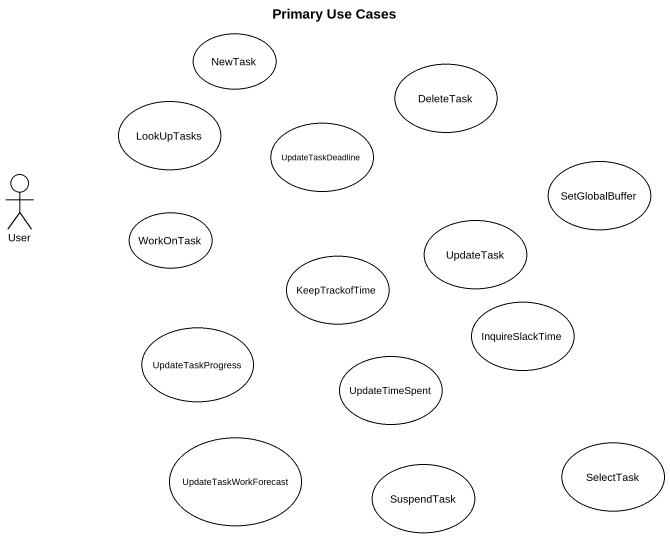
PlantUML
@startuml
title Primary Use Cases
usecase NewTask
usecase DeleteTask
usecase LookUpTasks
usecase UpdateTaskDeadline
usecase SetGlobalBuffer
actor User
usecase WorkOnTask
usecase KeepTrackofTime
usecase UpdateTask
usecase InquireSlackTime
usecase UpdateTaskProgress
usecase UpdateTimeSpent
usecase UpdateTaskWorkForecast
usecase SuspendTask
usecase SelectTask
@enduml
